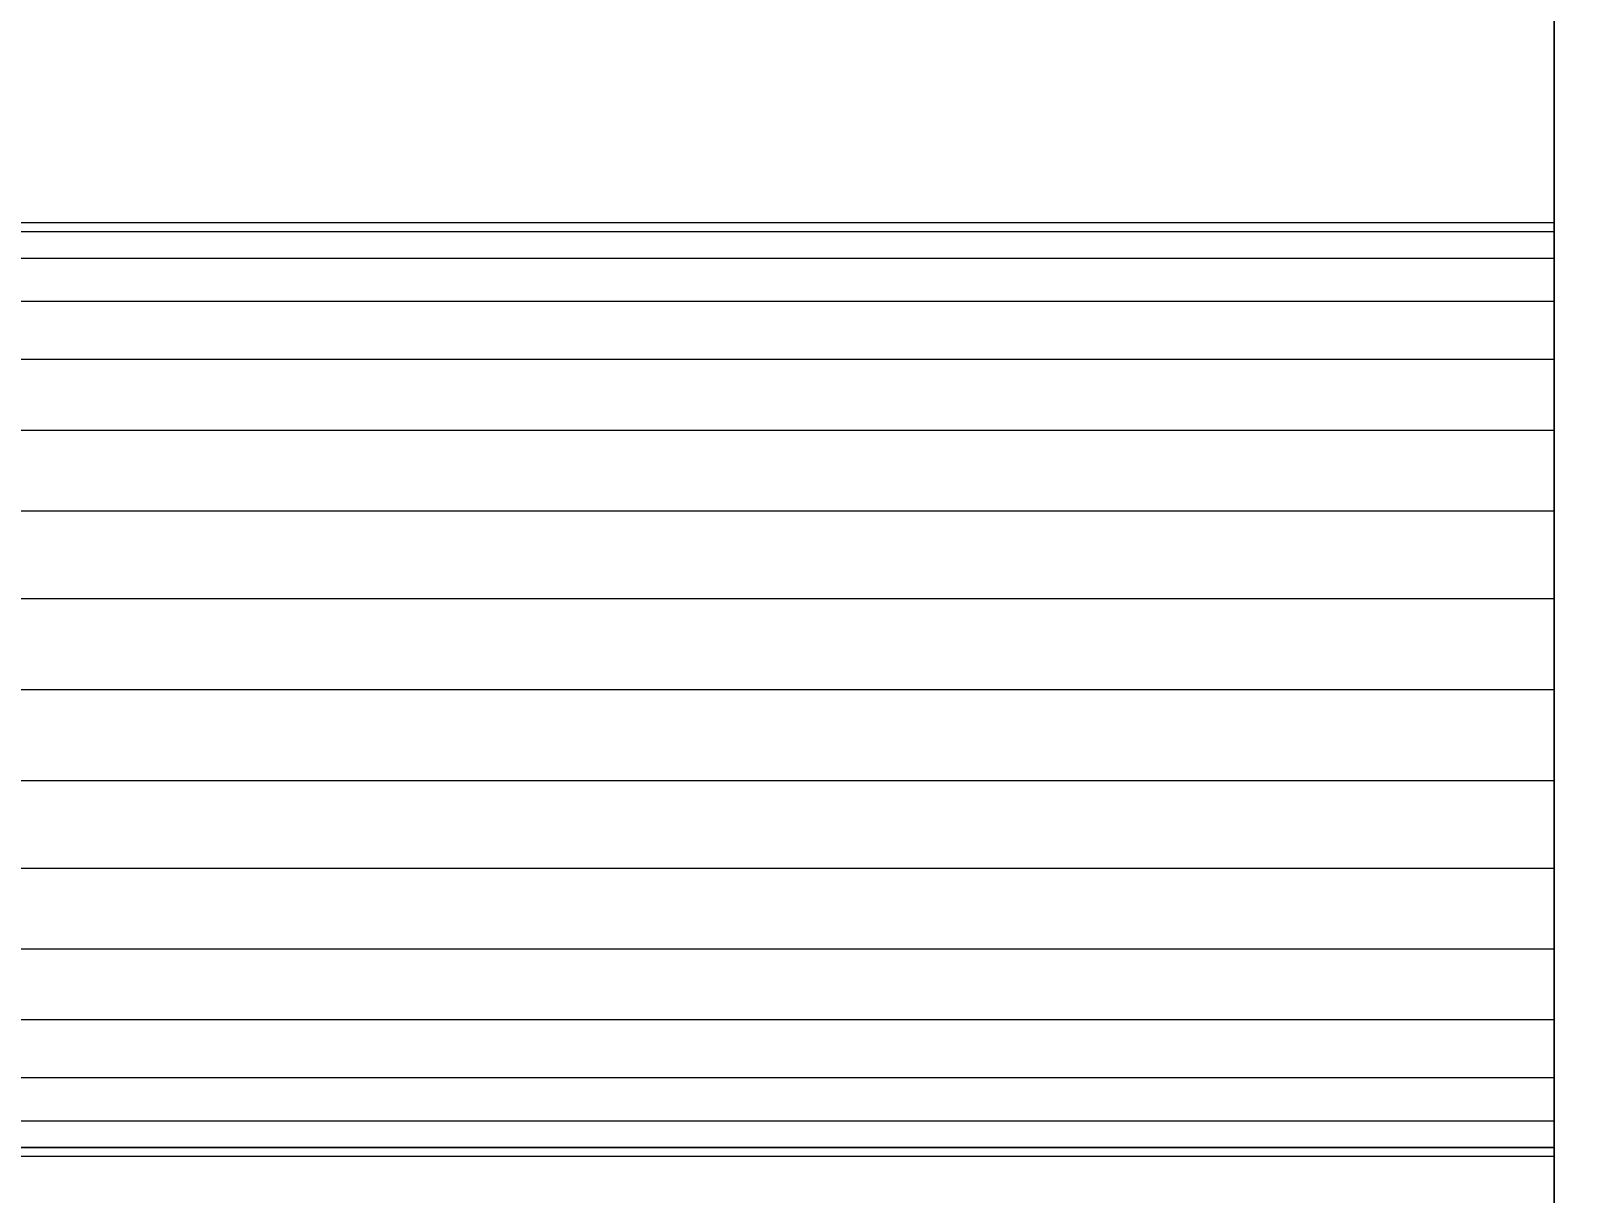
# Model space of a CAD drawing. Header units: millimetres. Extents: x -22443 to 8019, y 3751 to 17584.
# Drawn here: x -19272.19 to -19238.07, y 13849 to 13874.57 of the extents above; entities that cross this region are included whole.
import ezdxf

# ---------------------------------------------------------------- set-up
doc = ezdxf.new("R2010")
doc.units = ezdxf.units.MM
for name, color, linetype, lineweight in [('A-ANNO-DIMS', 211, 'Continuous', 9), ('A-ANNO-DIMS-50', 211, 'Continuous', 9), ('A-GENM', 13, 'Continuous', 18)]:
    doc.layers.add(name, color=color, linetype=linetype, lineweight=lineweight)
doc.styles.add('Arial', font='arial.ttf', dxfattribs={"height": 125})
doc.dimstyles.new('Diagonal_-_2_5mm_Arial', dxfattribs={"dimscale": 304.8, "dimtxt": 127.532425, "dimasz": 0.492126, "dimexe": 0.393701, "dimexo": 0.246063, "dimgap": 0.287073, "dimtad": 1, "dimdec": 0, "dimzin": 0, "dimdsep": 46, "dimtxsty": 'Arial', "dimblk1": 'OBLIQUE', "dimblk2": 'OBLIQUE', "dimsah": 1, "dimcen": 0.09, "dimdle": 0.393701, "dimazin": 0, "dimtfac": 1, "dimtdec": 4, "dimtix": 1, "dimtmove": 0, "dimatfit": 3, "dimfxl": 1, "dimtvp": 1, "dimtolj": 1, "dimtzin": 0, "dimarcsym": 2})

# ---------------------------------------------------------------- blocks, each defined once
blk = doc.blocks.new('Nevera autoservicio 1_34m - Nevera autoservicio 1_34m-502275-Level 1')
at = {"layer": 'A-GENM'}
for p, q in [((404.102, 673.31), (404.102, -581.966)), ((404.102, -581.966), (404.102, 673.31)), ((404.102, -581.966), (404.102, 673.31)), ((404.102, -581.966), (404.102, 673.31)), ((404.102, -540.148), (404.102, 501.905)), ((404.102, -326.393), (404.102, -299.674)), ((404.102, -316.116), (205.269, -316.116)), ((404.102, -316.116), (205.269, -316.116)), ((404.102, -316.116), (205.269, -316.116)), ((404.102, -316.116), (205.269, -316.116)), ((404.102, -316.116), (205.269, -316.116)), ((404.102, -316.116), (205.269, -316.116)), ((404.102, -316.116), (205.269, -316.116)), ((404.102, -316.116), (205.269, -316.116)), ((404.102, -316.116), (205.269, -316.116)), ((404.102, -316.116), (205.269, -316.116)), ((404.102, -316.116), (205.269, -316.116)), ((404.102, -316.116), (205.269, -316.116)), ((404.102, -316.298), (404.102, -316.116)), ((404.102, -316.116), (404.102, -316.314)), ((404.102, -316.314), (404.102, -316.116)), ((404.102, -316.116), (404.102, -316.314)), ((404.102, -316.314), (404.102, -316.116)), ((404.102, -316.116), (404.102, -316.314)), ((404.102, -316.314), (404.102, -316.116)), ((404.102, -316.116), (404.102, -316.314)), ((404.102, -316.314), (404.102, -316.116)), ((404.102, -316.116), (404.102, -316.216)), ((404.102, -316.314), (404.102, -316.116)), ((404.102, -316.116), (404.102, -316.216)), ((404.102, -316.314), (404.102, -316.116)), ((404.102, -316.116), (404.102, -316.298)), ((404.102, -316.216), (404.102, -316.116)), ((404.102, -316.216), (404.102, -316.116)), ((404.102, -316.314), (404.102, -316.116)), ((404.102, -316.314), (404.102, -316.116)), ((404.102, -316.314), (404.102, -316.116)), ((404.102, -316.314), (404.102, -316.116)), ((404.102, -316.116), (404.102, -316.314)), ((404.102, -316.116), (404.102, -316.314)), ((404.102, -316.314), (404.102, -316.116)), ((404.102, -316.116), (404.102, -316.314)), ((404.102, -316.216), (404.102, -316.314)), ((404.102, -316.216), (404.102, -316.314)), ((404.102, -316.314), (404.102, -316.216)), ((404.102, -316.314), (404.102, -316.216)), ((404.102, -316.314), (205.269, -316.314)), ((404.102, -316.314), (205.269, -316.314)), ((404.102, -316.314), (205.269, -316.314)), ((404.102, -316.314), (205.269, -316.314)), ((404.102, -316.314), (205.269, -316.314)), ((404.102, -316.314), (205.269, -316.314)), ((404.102, -316.314), (205.269, -316.314)), ((404.102, -316.314), (205.269, -316.314)), ((404.102, -316.314), (205.269, -316.314)), ((404.102, -316.314), (205.269, -316.314)), ((404.102, -316.314), (205.269, -316.314)), ((404.102, -316.314), (205.269, -316.314)), ((404.102, -316.314), (205.269, -316.314)), ((404.102, -316.314), (205.269, -316.314)), ((404.102, -316.314), (205.269, -316.314)), ((404.102, -316.314), (205.269, -316.314)), ((404.102, -316.314), (205.269, -316.314)), ((404.102, -316.314), (205.269, -316.314)), ((404.102, -316.314), (205.269, -316.314)), ((404.102, -316.314), (205.269, -316.314)), ((404.102, -316.314), (205.269, -316.314)), ((404.102, -316.314), (205.269, -316.314)), ((404.102, -316.314), (205.269, -316.314)), ((404.102, -316.314), (205.269, -316.314)), ((404.102, -316.314), (404.102, -316.298)), ((404.102, -316.298), (404.102, -316.314)), ((404.102, -316.899), (404.102, -316.314)), ((404.102, -316.314), (404.102, -316.899)), ((404.102, -316.899), (404.102, -316.314)), ((404.102, -316.314), (404.102, -316.899)), ((404.102, -316.899), (404.102, -316.314)), ((404.102, -316.314), (404.102, -316.899)), ((404.102, -316.899), (404.102, -316.314)), ((404.102, -316.314), (404.102, -316.899)), ((404.102, -316.899), (404.102, -316.314)), ((404.102, -316.314), (404.102, -316.899)), ((404.102, -316.899), (404.102, -316.314)), ((404.102, -316.314), (404.102, -316.899)), ((404.102, -316.899), (404.102, -316.314)), ((404.102, -316.899), (404.102, -316.314)), ((404.102, -316.899), (404.102, -316.314)), ((404.102, -316.899), (404.102, -316.314)), ((404.102, -316.899), (404.102, -316.314)), ((404.102, -316.899), (404.102, -316.314)), ((404.102, -316.899), (404.102, -316.314)), ((404.102, -316.899), (404.102, -316.314)), ((404.102, -316.899), (404.102, -316.314)), ((404.102, -316.899), (404.102, -316.314)), ((404.102, -316.899), (404.102, -316.314)), ((404.102, -316.899), (404.102, -316.314)), ((404.102, -316.899), (205.269, -316.899)), ((404.102, -316.899), (205.269, -316.899)), ((404.102, -316.899), (205.269, -316.899)), ((404.102, -316.899), (205.269, -316.899)), ((404.102, -316.899), (205.269, -316.899)), ((404.102, -316.899), (205.269, -316.899)), ((404.102, -316.899), (205.269, -316.899)), ((404.102, -316.899), (205.269, -316.899)), ((404.102, -316.899), (205.269, -316.899)), ((404.102, -316.899), (205.269, -316.899)), ((404.102, -316.899), (205.269, -316.899)), ((404.102, -316.899), (205.269, -316.899)), ((404.102, -316.899), (205.269, -316.899)), ((404.102, -316.899), (205.269, -316.899)), ((404.102, -316.899), (205.269, -316.899)), ((404.102, -316.899), (205.269, -316.899)), ((404.102, -316.899), (205.269, -316.899)), ((404.102, -316.899), (205.269, -316.899)), ((404.102, -316.899), (205.269, -316.899)), ((404.102, -316.899), (205.269, -316.899)), ((404.102, -316.899), (205.269, -316.899)), ((404.102, -316.899), (205.269, -316.899)), ((404.102, -316.899), (205.269, -316.899)), ((404.102, -316.899), (205.269, -316.899)), ((404.102, -317.848), (404.102, -316.899)), ((404.102, -316.899), (404.102, -317.848)), ((404.102, -317.848), (404.102, -316.899)), ((404.102, -316.899), (404.102, -317.848)), ((404.102, -317.848), (404.102, -316.899)), ((404.102, -316.899), (404.102, -317.848)), ((404.102, -317.848), (404.102, -316.899)), ((404.102, -316.899), (404.102, -317.848)), ((404.102, -317.848), (404.102, -316.899)), ((404.102, -316.899), (404.102, -317.848)), ((404.102, -317.848), (404.102, -316.899)), ((404.102, -316.899), (404.102, -317.848)), ((404.102, -317.848), (404.102, -316.899)), ((404.102, -317.848), (404.102, -316.899)), ((404.102, -317.848), (404.102, -316.899)), ((404.102, -317.848), (404.102, -316.899)), ((404.102, -317.848), (404.102, -316.899)), ((404.102, -317.848), (404.102, -316.899)), ((404.102, -317.848), (404.102, -316.899)), ((404.102, -317.848), (404.102, -316.899)), ((404.102, -317.848), (404.102, -316.899)), ((404.102, -317.848), (404.102, -316.899)), ((404.102, -317.848), (404.102, -316.899)), ((404.102, -317.848), (404.102, -316.899)), ((404.102, -317.848), (205.269, -317.848)), ((404.102, -317.848), (205.269, -317.848)), ((404.102, -317.848), (205.269, -317.848)), ((404.102, -317.848), (205.269, -317.848)), ((404.102, -317.848), (205.269, -317.848)), ((404.102, -317.848), (205.269, -317.848)), ((404.102, -317.848), (205.269, -317.848)), ((404.102, -317.848), (205.269, -317.848)), ((404.102, -317.848), (205.269, -317.848)), ((404.102, -317.848), (205.269, -317.848)), ((404.102, -317.848), (205.269, -317.848)), ((404.102, -317.848), (205.269, -317.848)), ((404.102, -317.848), (205.269, -317.848)), ((404.102, -317.848), (205.269, -317.848)), ((404.102, -317.848), (205.269, -317.848)), ((404.102, -317.848), (205.269, -317.848)), ((404.102, -317.848), (205.269, -317.848)), ((404.102, -317.848), (205.269, -317.848)), ((404.102, -317.848), (205.269, -317.848)), ((404.102, -317.848), (205.269, -317.848)), ((404.102, -317.848), (205.269, -317.848)), ((404.102, -317.848), (205.269, -317.848)), ((404.102, -317.848), (205.269, -317.848)), ((404.102, -317.848), (205.269, -317.848)), ((404.102, -319.126), (404.102, -317.848)), ((404.102, -317.848), (404.102, -319.126)), ((404.102, -319.126), (404.102, -317.848)), ((404.102, -317.848), (404.102, -319.126)), ((404.102, -319.126), (404.102, -317.848)), ((404.102, -317.848), (404.102, -319.126)), ((404.102, -319.126), (404.102, -317.848)), ((404.102, -317.848), (404.102, -319.126)), ((404.102, -319.126), (404.102, -317.848)), ((404.102, -317.848), (404.102, -319.126)), ((404.102, -319.126), (404.102, -317.848)), ((404.102, -317.848), (404.102, -319.126)), ((404.102, -319.126), (404.102, -317.848)), ((404.102, -319.126), (404.102, -317.848)), ((404.102, -319.126), (404.102, -317.848)), ((404.102, -319.126), (404.102, -317.848)), ((404.102, -319.126), (404.102, -317.848)), ((404.102, -319.126), (404.102, -317.848)), ((404.102, -319.126), (404.102, -317.848)), ((404.102, -319.126), (404.102, -317.848)), ((404.102, -319.126), (404.102, -317.848)), ((404.102, -319.126), (404.102, -317.848)), ((404.102, -319.126), (404.102, -317.848)), ((404.102, -319.126), (404.102, -317.848)), ((404.102, -319.126), (205.269, -319.126)), ((404.102, -319.126), (205.269, -319.126)), ((404.102, -319.126), (205.269, -319.126)), ((404.102, -319.126), (205.269, -319.126)), ((404.102, -319.126), (205.269, -319.126)), ((404.102, -319.126), (205.269, -319.126)), ((404.102, -319.126), (205.269, -319.126)), ((404.102, -319.126), (205.269, -319.126)), ((404.102, -319.126), (205.269, -319.126)), ((404.102, -319.126), (205.269, -319.126)), ((404.102, -319.126), (205.269, -319.126)), ((404.102, -319.126), (205.269, -319.126)), ((404.102, -319.126), (205.269, -319.126)), ((404.102, -319.126), (205.269, -319.126)), ((404.102, -319.126), (205.269, -319.126)), ((404.102, -319.126), (205.269, -319.126)), ((404.102, -319.126), (205.269, -319.126)), ((404.102, -319.126), (205.269, -319.126)), ((404.102, -319.126), (205.269, -319.126)), ((404.102, -319.126), (205.269, -319.126)), ((404.102, -319.126), (205.269, -319.126)), ((404.102, -319.126), (205.269, -319.126)), ((404.102, -319.126), (205.269, -319.126)), ((404.102, -319.126), (205.269, -319.126)), ((404.102, -320.684), (404.102, -319.126)), ((404.102, -319.126), (404.102, -320.684)), ((404.102, -320.684), (404.102, -319.126)), ((404.102, -319.126), (404.102, -320.684)), ((404.102, -320.684), (404.102, -319.126)), ((404.102, -319.126), (404.102, -320.684)), ((404.102, -320.684), (404.102, -319.126)), ((404.102, -319.126), (404.102, -320.684)), ((404.102, -320.684), (404.102, -319.126)), ((404.102, -319.126), (404.102, -320.684)), ((404.102, -320.684), (404.102, -319.126)), ((404.102, -319.126), (404.102, -320.684)), ((404.102, -320.684), (404.102, -319.126)), ((404.102, -320.684), (404.102, -319.126)), ((404.102, -320.684), (404.102, -319.126)), ((404.102, -320.684), (404.102, -319.126)), ((404.102, -320.684), (404.102, -319.126)), ((404.102, -320.684), (404.102, -319.126)), ((404.102, -320.684), (404.102, -319.126)), ((404.102, -320.684), (404.102, -319.126)), ((404.102, -320.684), (404.102, -319.126)), ((404.102, -320.684), (404.102, -319.126)), ((404.102, -320.684), (404.102, -319.126)), ((404.102, -320.684), (404.102, -319.126)), ((404.102, -320.684), (205.269, -320.684)), ((404.102, -320.684), (205.269, -320.684)), ((404.102, -320.684), (205.269, -320.684)), ((404.102, -320.684), (205.269, -320.684)), ((404.102, -320.684), (205.269, -320.684)), ((404.102, -320.684), (205.269, -320.684)), ((404.102, -320.684), (205.269, -320.684)), ((404.102, -320.684), (205.269, -320.684)), ((404.102, -320.684), (205.269, -320.684)), ((404.102, -320.684), (205.269, -320.684)), ((404.102, -320.684), (205.269, -320.684)), ((404.102, -320.684), (205.269, -320.684)), ((404.102, -320.684), (205.269, -320.684)), ((404.102, -320.684), (205.269, -320.684)), ((404.102, -320.684), (205.269, -320.684)), ((404.102, -320.684), (205.269, -320.684)), ((404.102, -320.684), (205.269, -320.684)), ((404.102, -320.684), (205.269, -320.684)), ((404.102, -320.684), (205.269, -320.684)), ((404.102, -320.684), (205.269, -320.684)), ((404.102, -320.684), (205.269, -320.684)), ((404.102, -320.684), (205.269, -320.684)), ((404.102, -320.684), (205.269, -320.684)), ((404.102, -320.684), (205.269, -320.684)), ((404.102, -322.46), (404.102, -320.684)), ((404.102, -320.684), (404.102, -322.46)), ((404.102, -322.46), (404.102, -320.684)), ((404.102, -320.684), (404.102, -322.46)), ((404.102, -322.46), (404.102, -320.684)), ((404.102, -320.684), (404.102, -322.46)), ((404.102, -322.46), (404.102, -320.684)), ((404.102, -320.684), (404.102, -322.46)), ((404.102, -322.46), (404.102, -320.684)), ((404.102, -320.684), (404.102, -322.46)), ((404.102, -322.46), (404.102, -320.684)), ((404.102, -320.684), (404.102, -322.46)), ((404.102, -322.46), (404.102, -320.684)), ((404.102, -322.46), (404.102, -320.684)), ((404.102, -322.46), (404.102, -320.684)), ((404.102, -322.46), (404.102, -320.684)), ((404.102, -322.46), (404.102, -320.684)), ((404.102, -322.46), (404.102, -320.684)), ((404.102, -322.46), (404.102, -320.684)), ((404.102, -322.46), (404.102, -320.684)), ((404.102, -322.46), (404.102, -320.684)), ((404.102, -322.46), (404.102, -320.684)), ((404.102, -322.46), (404.102, -320.684)), ((404.102, -322.46), (404.102, -320.684)), ((404.102, -322.46), (205.269, -322.46)), ((404.102, -322.46), (205.269, -322.46)), ((404.102, -322.46), (205.269, -322.46)), ((404.102, -322.46), (205.269, -322.46)), ((404.102, -322.46), (205.269, -322.46)), ((404.102, -322.46), (205.269, -322.46)), ((404.102, -322.46), (205.269, -322.46)), ((404.102, -322.46), (205.269, -322.46)), ((404.102, -322.46), (205.269, -322.46)), ((404.102, -322.46), (205.269, -322.46)), ((404.102, -322.46), (205.269, -322.46)), ((404.102, -322.46), (205.269, -322.46)), ((404.102, -322.46), (205.269, -322.46)), ((404.102, -322.46), (205.269, -322.46)), ((404.102, -322.46), (205.269, -322.46)), ((404.102, -322.46), (205.269, -322.46)), ((404.102, -322.46), (205.269, -322.46)), ((404.102, -322.46), (205.269, -322.46)), ((404.102, -322.46), (205.269, -322.46)), ((404.102, -322.46), (205.269, -322.46)), ((404.102, -322.46), (205.269, -322.46)), ((404.102, -322.46), (205.269, -322.46)), ((404.102, -322.46), (205.269, -322.46)), ((404.102, -322.46), (205.269, -322.46)), ((404.102, -324.389), (404.102, -322.46)), ((404.102, -322.46), (404.102, -324.389)), ((404.102, -324.389), (404.102, -322.46)), ((404.102, -322.46), (404.102, -324.389)), ((404.102, -324.389), (404.102, -322.46)), ((404.102, -322.46), (404.102, -324.389)), ((404.102, -324.389), (404.102, -322.46)), ((404.102, -322.46), (404.102, -324.389)), ((404.102, -324.389), (404.102, -322.46)), ((404.102, -322.46), (404.102, -324.389)), ((404.102, -324.389), (404.102, -322.46)), ((404.102, -322.46), (404.102, -324.389)), ((404.102, -324.389), (404.102, -322.46)), ((404.102, -324.389), (404.102, -322.46)), ((404.102, -324.389), (404.102, -322.46)), ((404.102, -324.389), (404.102, -322.46)), ((404.102, -324.389), (404.102, -322.46)), ((404.102, -324.389), (404.102, -322.46)), ((404.102, -324.389), (404.102, -322.46)), ((404.102, -324.389), (404.102, -322.46)), ((404.102, -324.389), (404.102, -322.46)), ((404.102, -324.389), (404.102, -322.46)), ((404.102, -324.389), (404.102, -322.46)), ((404.102, -322.46), (404.102, -324.389)), ((404.102, -324.389), (205.269, -324.389)), ((404.102, -324.389), (205.269, -324.389)), ((404.102, -324.389), (205.269, -324.389)), ((404.102, -324.389), (205.269, -324.389)), ((404.102, -324.389), (205.269, -324.389)), ((404.102, -324.389), (205.269, -324.389)), ((404.102, -324.389), (205.269, -324.389)), ((404.102, -324.389), (205.269, -324.389)), ((404.102, -324.389), (205.269, -324.389)), ((404.102, -324.389), (205.269, -324.389)), ((404.102, -324.389), (205.269, -324.389)), ((404.102, -324.389), (205.269, -324.389)), ((404.102, -324.389), (205.269, -324.389)), ((404.102, -324.389), (205.269, -324.389)), ((404.102, -324.389), (205.269, -324.389)), ((404.102, -324.389), (205.269, -324.389)), ((404.102, -324.389), (205.269, -324.389)), ((404.102, -324.389), (205.269, -324.389)), ((404.102, -324.389), (205.269, -324.389)), ((404.102, -324.389), (205.269, -324.389)), ((404.102, -324.389), (205.269, -324.389)), ((404.102, -324.389), (205.269, -324.389)), ((404.102, -324.389), (205.269, -324.389)), ((404.102, -324.389), (205.269, -324.389)), ((404.102, -326.393), (404.102, -324.389)), ((404.102, -324.389), (404.102, -326.393)), ((404.102, -326.393), (404.102, -324.389)), ((404.102, -324.389), (404.102, -326.393)), ((404.102, -326.393), (404.102, -324.389)), ((404.102, -324.389), (404.102, -326.393)), ((404.102, -326.393), (404.102, -324.389)), ((404.102, -324.389), (404.102, -326.393)), ((404.102, -326.393), (404.102, -324.389)), ((404.102, -324.389), (404.102, -326.393)), ((404.102, -326.393), (404.102, -324.389)), ((404.102, -324.389), (404.102, -326.393)), ((404.102, -326.393), (404.102, -324.389)), ((404.102, -326.393), (404.102, -324.389)), ((404.102, -326.393), (404.102, -324.389)), ((404.102, -326.393), (404.102, -324.389)), ((404.102, -326.393), (404.102, -324.389)), ((404.102, -326.393), (404.102, -324.389)), ((404.102, -326.393), (404.102, -324.389)), ((404.102, -326.393), (404.102, -324.389)), ((404.102, -326.393), (404.102, -324.389)), ((404.102, -326.393), (404.102, -324.389)), ((404.102, -326.393), (404.102, -324.389)), ((404.102, -324.389), (404.102, -326.393)), ((404.102, -326.393), (205.269, -326.393)), ((404.102, -326.393), (205.269, -326.393)), ((404.102, -326.393), (205.269, -326.393)), ((404.102, -326.393), (205.269, -326.393)), ((404.102, -326.393), (205.269, -326.393)), ((404.102, -326.393), (205.269, -326.393)), ((404.102, -326.393), (205.269, -326.393)), ((404.102, -326.393), (205.269, -326.393)), ((404.102, -326.393), (205.269, -326.393)), ((404.102, -326.393), (205.269, -326.393)), ((404.102, -326.393), (205.269, -326.393)), ((404.102, -326.393), (205.269, -326.393)), ((404.102, -326.393), (205.269, -326.393)), ((404.102, -326.393), (205.269, -326.393)), ((404.102, -326.393), (205.269, -326.393)), ((404.102, -326.393), (205.269, -326.393)), ((404.102, -326.393), (205.269, -326.393)), ((404.102, -326.393), (205.269, -326.393)), ((404.102, -326.393), (205.269, -326.393)), ((404.102, -326.393), (205.269, -326.393)), ((404.102, -326.393), (205.269, -326.393)), ((404.102, -326.393), (205.269, -326.393)), ((404.102, -326.393), (205.269, -326.393)), ((404.102, -326.393), (205.269, -326.393)), ((404.102, -328.398), (404.102, -326.393)), ((404.102, -326.393), (404.102, -328.398)), ((404.102, -328.398), (404.102, -326.393)), ((404.102, -326.393), (404.102, -328.398)), ((404.102, -328.398), (404.102, -326.393)), ((404.102, -326.393), (404.102, -328.398)), ((404.102, -328.398), (404.102, -326.393)), ((404.102, -326.393), (404.102, -328.398)), ((404.102, -328.398), (404.102, -326.393)), ((404.102, -326.393), (404.102, -328.398)), ((404.102, -328.398), (404.102, -326.393)), ((404.102, -326.393), (404.102, -328.398)), ((404.102, -353.112), (404.102, -326.393)), ((404.102, -326.393), (404.102, -328.398)), ((404.102, -326.393), (404.102, -328.398)), ((404.102, -326.393), (404.102, -328.398)), ((404.102, -326.393), (404.102, -328.398)), ((404.102, -326.393), (404.102, -328.398)), ((404.102, -326.393), (404.102, -328.398)), ((404.102, -326.393), (404.102, -328.398)), ((404.102, -326.393), (404.102, -328.398)), ((404.102, -326.393), (404.102, -328.398)), ((404.102, -326.393), (404.102, -328.398)), ((404.102, -326.393), (404.102, -328.398)), ((404.102, -326.393), (404.102, -328.398)), ((404.102, -328.398), (205.269, -328.398)), ((404.102, -328.398), (205.269, -328.398)), ((404.102, -328.398), (205.269, -328.398)), ((404.102, -328.398), (205.269, -328.398)), ((404.102, -328.398), (205.269, -328.398)), ((404.102, -328.398), (205.269, -328.398)), ((404.102, -328.398), (205.269, -328.398)), ((404.102, -328.398), (205.269, -328.398)), ((404.102, -328.398), (205.269, -328.398)), ((404.102, -328.398), (205.269, -328.398)), ((404.102, -328.398), (205.269, -328.398)), ((404.102, -328.398), (205.269, -328.398)), ((404.102, -328.398), (205.269, -328.398)), ((404.102, -328.398), (205.269, -328.398)), ((404.102, -328.398), (205.269, -328.398)), ((404.102, -328.398), (205.269, -328.398)), ((404.102, -328.398), (205.269, -328.398)), ((404.102, -328.398), (205.269, -328.398)), ((404.102, -328.398), (205.269, -328.398)), ((404.102, -328.398), (205.269, -328.398)), ((404.102, -328.398), (205.269, -328.398)), ((404.102, -328.398), (205.269, -328.398)), ((404.102, -328.398), (205.269, -328.398)), ((404.102, -328.398), (205.269, -328.398)), ((404.102, -330.326), (404.102, -328.398)), ((404.102, -328.398), (404.102, -330.326)), ((404.102, -330.326), (404.102, -328.398)), ((404.102, -328.398), (404.102, -330.326)), ((404.102, -330.326), (404.102, -328.398)), ((404.102, -328.398), (404.102, -330.326)), ((404.102, -330.326), (404.102, -328.398)), ((404.102, -328.398), (404.102, -330.326)), ((404.102, -330.326), (404.102, -328.398)), ((404.102, -328.398), (404.102, -330.326)), ((404.102, -330.326), (404.102, -328.398)), ((404.102, -328.398), (404.102, -330.326)), ((404.102, -328.398), (404.102, -330.326)), ((404.102, -328.398), (404.102, -330.326)), ((404.102, -328.398), (404.102, -330.326)), ((404.102, -328.398), (404.102, -330.326)), ((404.102, -328.398), (404.102, -330.326)), ((404.102, -328.398), (404.102, -330.326)), ((404.102, -328.398), (404.102, -330.326)), ((404.102, -328.398), (404.102, -330.326)), ((404.102, -328.398), (404.102, -330.326)), ((404.102, -328.398), (404.102, -330.326)), ((404.102, -328.398), (404.102, -330.326)), ((404.102, -328.398), (404.102, -330.326)), ((404.102, -330.326), (205.269, -330.326)), ((404.102, -330.326), (205.269, -330.326)), ((404.102, -330.326), (205.269, -330.326)), ((404.102, -330.326), (205.269, -330.326)), ((404.102, -330.326), (205.269, -330.326)), ((404.102, -330.326), (205.269, -330.326)), ((404.102, -330.326), (205.269, -330.326)), ((404.102, -330.326), (205.269, -330.326)), ((404.102, -330.326), (205.269, -330.326)), ((404.102, -330.326), (205.269, -330.326)), ((404.102, -330.326), (205.269, -330.326)), ((404.102, -330.326), (205.269, -330.326)), ((404.102, -330.326), (205.269, -330.326)), ((404.102, -330.326), (205.269, -330.326)), ((404.102, -330.326), (205.269, -330.326)), ((404.102, -330.326), (205.269, -330.326)), ((404.102, -330.326), (205.269, -330.326)), ((404.102, -330.326), (205.269, -330.326)), ((404.102, -330.326), (205.269, -330.326)), ((404.102, -330.326), (205.269, -330.326)), ((404.102, -330.326), (205.269, -330.326)), ((404.102, -330.326), (205.269, -330.326)), ((404.102, -330.326), (205.269, -330.326)), ((404.102, -330.326), (205.269, -330.326)), ((404.102, -332.103), (404.102, -330.326)), ((404.102, -330.326), (404.102, -332.103)), ((404.102, -332.103), (404.102, -330.326)), ((404.102, -330.326), (404.102, -332.103)), ((404.102, -332.103), (404.102, -330.326)), ((404.102, -330.326), (404.102, -332.103)), ((404.102, -332.103), (404.102, -330.326)), ((404.102, -330.326), (404.102, -332.103)), ((404.102, -332.103), (404.102, -330.326)), ((404.102, -330.326), (404.102, -332.103)), ((404.102, -332.103), (404.102, -330.326)), ((404.102, -330.326), (404.102, -332.103)), ((404.102, -330.326), (404.102, -332.103)), ((404.102, -330.326), (404.102, -332.103)), ((404.102, -330.326), (404.102, -332.103)), ((404.102, -330.326), (404.102, -332.103)), ((404.102, -330.326), (404.102, -332.103)), ((404.102, -330.326), (404.102, -332.103)), ((404.102, -330.326), (404.102, -332.103)), ((404.102, -330.326), (404.102, -332.103)), ((404.102, -330.326), (404.102, -332.103)), ((404.102, -330.326), (404.102, -332.103)), ((404.102, -330.326), (404.102, -332.103)), ((404.102, -330.326), (404.102, -332.103)), ((404.102, -332.103), (205.269, -332.103)), ((404.102, -332.103), (205.269, -332.103)), ((404.102, -332.103), (205.269, -332.103)), ((404.102, -332.103), (205.269, -332.103)), ((404.102, -332.103), (205.269, -332.103)), ((404.102, -332.103), (205.269, -332.103)), ((404.102, -332.103), (205.269, -332.103)), ((404.102, -332.103), (205.269, -332.103)), ((404.102, -332.103), (205.269, -332.103)), ((404.102, -332.103), (205.269, -332.103)), ((404.102, -332.103), (205.269, -332.103)), ((404.102, -332.103), (205.269, -332.103)), ((404.102, -332.103), (205.269, -332.103)), ((404.102, -332.103), (205.269, -332.103)), ((404.102, -332.103), (205.269, -332.103)), ((404.102, -332.103), (205.269, -332.103)), ((404.102, -332.103), (205.269, -332.103)), ((404.102, -332.103), (205.269, -332.103)), ((404.102, -332.103), (205.269, -332.103)), ((404.102, -332.103), (205.269, -332.103)), ((404.102, -332.103), (205.269, -332.103)), ((404.102, -332.103), (205.269, -332.103)), ((404.102, -332.103), (205.269, -332.103)), ((404.102, -332.103), (205.269, -332.103)), ((404.102, -333.66), (404.102, -332.103)), ((404.102, -332.103), (404.102, -333.66)), ((404.102, -333.66), (404.102, -332.103)), ((404.102, -332.103), (404.102, -333.66)), ((404.102, -333.66), (404.102, -332.103)), ((404.102, -332.103), (404.102, -333.66)), ((404.102, -333.66), (404.102, -332.103)), ((404.102, -332.103), (404.102, -333.66)), ((404.102, -333.66), (404.102, -332.103)), ((404.102, -332.103), (404.102, -333.66)), ((404.102, -333.66), (404.102, -332.103)), ((404.102, -332.103), (404.102, -333.66)), ((404.102, -332.103), (404.102, -333.66)), ((404.102, -332.103), (404.102, -333.66)), ((404.102, -332.103), (404.102, -333.66)), ((404.102, -332.103), (404.102, -333.66)), ((404.102, -332.103), (404.102, -333.66)), ((404.102, -332.103), (404.102, -333.66)), ((404.102, -332.103), (404.102, -333.66)), ((404.102, -332.103), (404.102, -333.66)), ((404.102, -332.103), (404.102, -333.66)), ((404.102, -332.103), (404.102, -333.66)), ((404.102, -332.103), (404.102, -333.66)), ((404.102, -332.103), (404.102, -333.66)), ((404.102, -333.66), (205.269, -333.66)), ((404.102, -333.66), (205.269, -333.66)), ((404.102, -333.66), (205.269, -333.66)), ((404.102, -333.66), (205.269, -333.66)), ((404.102, -333.66), (205.269, -333.66)), ((404.102, -333.66), (205.269, -333.66)), ((404.102, -333.66), (205.269, -333.66)), ((404.102, -333.66), (205.269, -333.66)), ((404.102, -333.66), (205.269, -333.66)), ((404.102, -333.66), (205.269, -333.66)), ((404.102, -333.66), (205.269, -333.66)), ((404.102, -333.66), (205.269, -333.66)), ((404.102, -333.66), (205.269, -333.66)), ((404.102, -333.66), (205.269, -333.66)), ((404.102, -333.66), (205.269, -333.66)), ((404.102, -333.66), (205.269, -333.66)), ((404.102, -333.66), (205.269, -333.66)), ((404.102, -333.66), (205.269, -333.66)), ((404.102, -333.66), (205.269, -333.66)), ((404.102, -333.66), (205.269, -333.66)), ((404.102, -333.66), (205.269, -333.66)), ((404.102, -333.66), (205.269, -333.66)), ((404.102, -333.66), (205.269, -333.66)), ((404.102, -333.66), (205.269, -333.66)), ((404.102, -334.938), (404.102, -333.66)), ((404.102, -333.66), (404.102, -334.938)), ((404.102, -334.938), (404.102, -333.66)), ((404.102, -333.66), (404.102, -334.938)), ((404.102, -334.938), (404.102, -333.66)), ((404.102, -333.66), (404.102, -334.938)), ((404.102, -334.938), (404.102, -333.66)), ((404.102, -333.66), (404.102, -334.938)), ((404.102, -334.938), (404.102, -333.66)), ((404.102, -333.66), (404.102, -334.938)), ((404.102, -334.938), (404.102, -333.66)), ((404.102, -333.66), (404.102, -334.938)), ((404.102, -333.66), (404.102, -334.938)), ((404.102, -333.66), (404.102, -334.938)), ((404.102, -333.66), (404.102, -334.938)), ((404.102, -333.66), (404.102, -334.938)), ((404.102, -333.66), (404.102, -334.938)), ((404.102, -333.66), (404.102, -334.938)), ((404.102, -333.66), (404.102, -334.938)), ((404.102, -333.66), (404.102, -334.938)), ((404.102, -333.66), (404.102, -334.938)), ((404.102, -333.66), (404.102, -334.938)), ((404.102, -333.66), (404.102, -334.938)), ((404.102, -333.66), (404.102, -334.938)), ((404.102, -334.938), (205.269, -334.938)), ((404.102, -334.938), (205.269, -334.938)), ((404.102, -334.938), (205.269, -334.938)), ((404.102, -334.938), (205.269, -334.938)), ((404.102, -334.938), (205.269, -334.938)), ((404.102, -334.938), (205.269, -334.938)), ((404.102, -334.938), (205.269, -334.938)), ((404.102, -334.938), (205.269, -334.938)), ((404.102, -334.938), (205.269, -334.938)), ((404.102, -334.938), (205.269, -334.938)), ((404.102, -334.938), (205.269, -334.938)), ((404.102, -334.938), (205.269, -334.938)), ((404.102, -334.938), (205.269, -334.938)), ((404.102, -334.938), (205.269, -334.938)), ((404.102, -334.938), (205.269, -334.938)), ((404.102, -334.938), (205.269, -334.938)), ((404.102, -334.938), (205.269, -334.938)), ((404.102, -334.938), (205.269, -334.938)), ((404.102, -334.938), (205.269, -334.938)), ((404.102, -334.938), (205.269, -334.938)), ((404.102, -334.938), (205.269, -334.938)), ((404.102, -334.938), (205.269, -334.938)), ((404.102, -334.938), (205.269, -334.938)), ((404.102, -334.938), (205.269, -334.938)), ((404.102, -335.888), (404.102, -334.938)), ((404.102, -334.938), (404.102, -335.888)), ((404.102, -335.888), (404.102, -334.938)), ((404.102, -334.938), (404.102, -335.888)), ((404.102, -335.888), (404.102, -334.938)), ((404.102, -334.938), (404.102, -335.888)), ((404.102, -335.888), (404.102, -334.938)), ((404.102, -334.938), (404.102, -335.888)), ((404.102, -335.888), (404.102, -334.938)), ((404.102, -334.938), (404.102, -335.888)), ((404.102, -335.888), (404.102, -334.938)), ((404.102, -334.938), (404.102, -335.888)), ((404.102, -334.938), (404.102, -335.888)), ((404.102, -334.938), (404.102, -335.888)), ((404.102, -334.938), (404.102, -335.888)), ((404.102, -334.938), (404.102, -335.888)), ((404.102, -334.938), (404.102, -335.888)), ((404.102, -334.938), (404.102, -335.888)), ((404.102, -334.938), (404.102, -335.888)), ((404.102, -334.938), (404.102, -335.888)), ((404.102, -334.938), (404.102, -335.888)), ((404.102, -334.938), (404.102, -335.888)), ((404.102, -334.938), (404.102, -335.888)), ((404.102, -334.938), (404.102, -335.888)), ((404.102, -335.888), (205.269, -335.888)), ((404.102, -335.888), (205.269, -335.888)), ((404.102, -335.888), (205.269, -335.888)), ((404.102, -335.888), (205.269, -335.888)), ((404.102, -335.888), (205.269, -335.888)), ((404.102, -335.888), (205.269, -335.888)), ((404.102, -335.888), (205.269, -335.888)), ((404.102, -335.888), (205.269, -335.888)), ((404.102, -335.888), (205.269, -335.888)), ((404.102, -335.888), (205.269, -335.888)), ((404.102, -335.888), (205.269, -335.888)), ((404.102, -335.888), (205.269, -335.888)), ((404.102, -335.888), (205.269, -335.888)), ((404.102, -335.888), (205.269, -335.888)), ((404.102, -335.888), (205.269, -335.888)), ((404.102, -335.888), (205.269, -335.888)), ((404.102, -335.888), (205.269, -335.888)), ((404.102, -335.888), (205.269, -335.888)), ((404.102, -335.888), (205.269, -335.888)), ((404.102, -335.888), (205.269, -335.888)), ((404.102, -335.888), (205.269, -335.888)), ((404.102, -335.888), (205.269, -335.888)), ((404.102, -335.888), (205.269, -335.888)), ((404.102, -335.888), (205.269, -335.888)), ((404.102, -336.473), (404.102, -335.888)), ((404.102, -335.888), (404.102, -336.473)), ((404.102, -336.473), (404.102, -335.888)), ((404.102, -335.888), (404.102, -336.473)), ((404.102, -336.473), (404.102, -335.888)), ((404.102, -335.888), (404.102, -336.473)), ((404.102, -336.473), (404.102, -335.888)), ((404.102, -335.888), (404.102, -336.473)), ((404.102, -336.473), (404.102, -335.888)), ((404.102, -335.888), (404.102, -336.473)), ((404.102, -336.473), (404.102, -335.888)), ((404.102, -335.888), (404.102, -336.473)), ((404.102, -335.888), (404.102, -336.473)), ((404.102, -335.888), (404.102, -336.473)), ((404.102, -335.888), (404.102, -336.473)), ((404.102, -335.888), (404.102, -336.473)), ((404.102, -335.888), (404.102, -336.473)), ((404.102, -335.888), (404.102, -336.473)), ((404.102, -335.888), (404.102, -336.473)), ((404.102, -335.888), (404.102, -336.473)), ((404.102, -335.888), (404.102, -336.473)), ((404.102, -335.888), (404.102, -336.473)), ((404.102, -335.888), (404.102, -336.473)), ((404.102, -335.888), (404.102, -336.473)), ((404.102, -336.473), (205.269, -336.473)), ((404.102, -336.473), (205.269, -336.473)), ((404.102, -336.473), (205.269, -336.473)), ((404.102, -336.473), (205.269, -336.473)), ((404.102, -336.473), (205.269, -336.473)), ((404.102, -336.473), (205.269, -336.473)), ((404.102, -336.473), (205.269, -336.473)), ((404.102, -336.473), (205.269, -336.473)), ((404.102, -336.473), (205.269, -336.473)), ((404.102, -336.473), (205.269, -336.473)), ((404.102, -336.473), (205.269, -336.473)), ((404.102, -336.473), (205.269, -336.473)), ((404.102, -336.473), (205.269, -336.473)), ((404.102, -336.473), (205.269, -336.473)), ((404.102, -336.473), (205.269, -336.473)), ((404.102, -336.473), (205.269, -336.473)), ((404.102, -336.473), (205.269, -336.473)), ((205.269, -336.473), (404.102, -336.473)), ((404.102, -336.473), (205.269, -336.473)), ((404.102, -336.473), (205.269, -336.473)), ((404.102, -336.473), (205.269, -336.473)), ((404.102, -336.473), (205.269, -336.473)), ((404.102, -336.473), (205.269, -336.473)), ((404.102, -336.473), (205.269, -336.473)), ((404.102, -336.67), (205.269, -336.67)), ((404.102, -336.67), (205.269, -336.67)), ((404.102, -336.67), (205.269, -336.67)), ((404.102, -336.67), (205.269, -336.67)), ((404.102, -336.67), (205.269, -336.67)), ((404.102, -336.67), (205.269, -336.67)), ((404.102, -336.67), (205.269, -336.67)), ((404.102, -336.67), (205.269, -336.67)), ((404.102, -336.67), (205.269, -336.67)), ((404.102, -336.67), (205.269, -336.67)), ((404.102, -336.67), (205.269, -336.67)), ((404.102, -336.67), (205.269, -336.67)), ((404.102, -336.489), (404.102, -336.473)), ((404.102, -336.473), (404.102, -336.67)), ((404.102, -336.67), (404.102, -336.473)), ((404.102, -336.473), (404.102, -336.67)), ((404.102, -336.67), (404.102, -336.473)), ((404.102, -336.473), (404.102, -336.67)), ((404.102, -336.67), (404.102, -336.473)), ((404.102, -336.473), (404.102, -336.67)), ((404.102, -336.571), (404.102, -336.473)), ((404.102, -336.473), (404.102, -336.67)), ((404.102, -336.571), (404.102, -336.473)), ((404.102, -336.473), (404.102, -336.67)), ((404.102, -336.473), (404.102, -336.67)), ((404.102, -336.489), (404.102, -336.473)), ((404.102, -336.473), (404.102, -336.571)), ((404.102, -336.473), (404.102, -336.571)), ((404.102, -336.473), (404.102, -336.67)), ((404.102, -336.473), (404.102, -336.67)), ((404.102, -336.473), (404.102, -336.67)), ((404.102, -336.473), (404.102, -336.67)), ((404.102, -336.67), (404.102, -336.473)), ((404.102, -336.67), (404.102, -336.473)), ((404.102, -336.473), (404.102, -336.67)), ((404.102, -336.67), (404.102, -336.473)), ((404.102, -336.489), (404.102, -336.67)), ((404.102, -336.67), (404.102, -336.489)), ((404.102, -336.67), (404.102, -336.571)), ((404.102, -336.571), (404.102, -336.67)), ((404.102, -336.571), (404.102, -336.67)), ((404.102, -336.571), (404.102, -336.67))]:
    blk.add_line(p, q, dxfattribs=at)
blk = doc.blocks.new('DIMBLOCK4-Level 1')
at = {"layer": 'A-ANNO-DIMS-50'}
for p, q in [((-22191.521, 15666.468), (-22191.521, 7546.468)), ((-22191.521, 15546.468), (-22311.521, 15546.468)), ((-22191.521, 15546.468), (-11329.566, 15546.468)), ((-22191.521, 7666.468), (-22311.521, 7666.468)), ((-22191.521, 7666.468), (-20582.646, 7666.468))]:
    blk.add_line(p, q, dxfattribs=at)
at = {"layer": 'A-ANNO-DIMS-50', "lineweight": 35}
for p, q in [((-22191.521, 15546.468), (-22266.521, 15621.468)), ((-22191.521, 15546.468), (-22116.521, 15471.468)), ((-22191.521, 7666.468), (-22266.521, 7741.468)), ((-22191.521, 7666.468), (-22116.521, 7591.468))]:
    blk.add_line(p, q, dxfattribs=at)
at = {"layer": 'A-ANNO-DIMS-50', "color": 0, "insert": (-22441.3, 11414.188), "char_height": 125, "width": 461.47117, "attachment_point": 1, "rotation": 90, "line_spacing_factor": 0.941778, "style": 'Arial'}
blk.add_mtext('7880', dxfattribs=at)
blk = doc.blocks.new('_Oblique')
at = {"color": 0, "linetype": 'ByBlock', "lineweight": -2}
blk.add_line((-0.5, -0.5), (0.5, 0.5), dxfattribs=at)

msp = doc.modelspace()

# ---------------------------------------------------------------- block references
at = {"layer": 'A-GENM'}
msp.add_blockref('Nevera autoservicio 1_34m - Nevera autoservicio 1_34m-502275-Level 1', (-19642.743, 14186.468), dxfattribs=at)

# ---------------------------------------------------------------- dimensions: what is measured, and where the dimension line sits
at = {"layer": 'A-ANNO-DIMS'}
dim = msp.add_linear_dim(base=(-22191.521, 7666.468), p1=(-11254.566, 15546.468), p2=(-20507.646, 7666.468), angle=90, dimstyle='Diagonal_-_2_5mm_Arial', override={"dimpost": '<>', "dimfxl": 12153.760552}, dxfattribs=at)
dim.commit()
dim.dimension.update_dxf_attribs({"geometry": 'DIMBLOCK4-Level 1', "text_midpoint": (-22342.843, 11606.468)})

doc.saveas('drawing.dxf')
